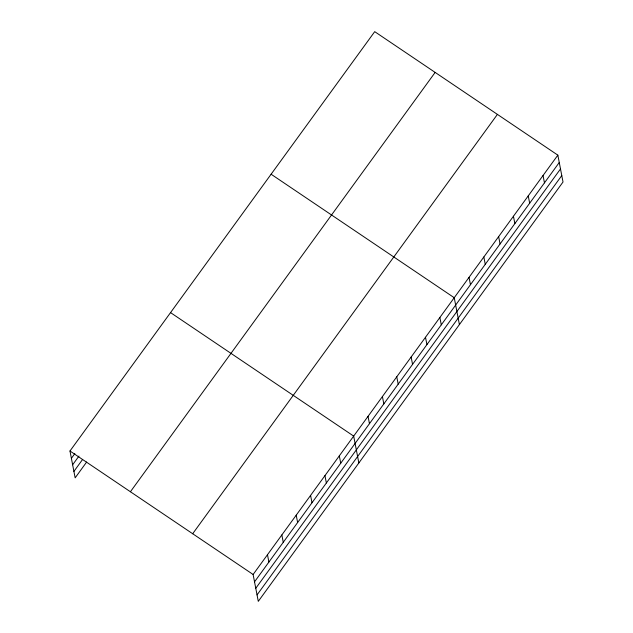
<?xml version="1.0" encoding="UTF-8"?>
<svg xmlns="http://www.w3.org/2000/svg" width="633" height="633" viewBox="0 0 633 633"><rect width="100%" height="100%" fill="white"/><g stroke="black" fill="none" stroke-linecap="round" stroke-linejoin="round"><path stroke-width="0.95" d="M69.978 450.997L374.712 31.65L557.847 155.148L563.022 182.003L258.288 601.35L253.113 574.487L69.978 450.997L75.153 477.852L86.642 462.035M71.394 458.339L74.844 453.592M72.637 464.78L78.959 456.077M73.911 471.411L82.535 459.55M130.414 491.746L435.148 72.407M192.685 533.738L497.411 114.391M253.113 574.487L557.847 155.148M254.529 581.838L559.263 162.491M255.772 588.279L560.506 168.932M257.045 594.909L561.78 175.563M271.106 174.225L454.241 297.724L459.408 324.587M170.538 312.607L353.681 436.105L358.848 462.968M543.043 175.515L544.459 182.858M528.246 195.882L529.663 203.225M513.442 216.249L514.858 223.591M498.646 236.623L500.054 243.966M483.841 256.99L485.258 264.333M469.037 277.357L470.454 284.7M439.872 317.489L441.288 324.84M425.511 337.262L426.919 344.605M411.141 357.028L412.558 364.379M396.772 376.801L398.189 384.144M382.411 396.567L383.827 403.909M368.042 416.34L369.458 423.683M339.312 455.879L340.728 463.221M324.943 475.644L326.359 482.987M310.581 495.417L311.998 502.76M296.212 515.183L297.629 522.526M281.851 534.956L283.26 542.299M267.482 554.722L268.898 562.064"/></g></svg>
